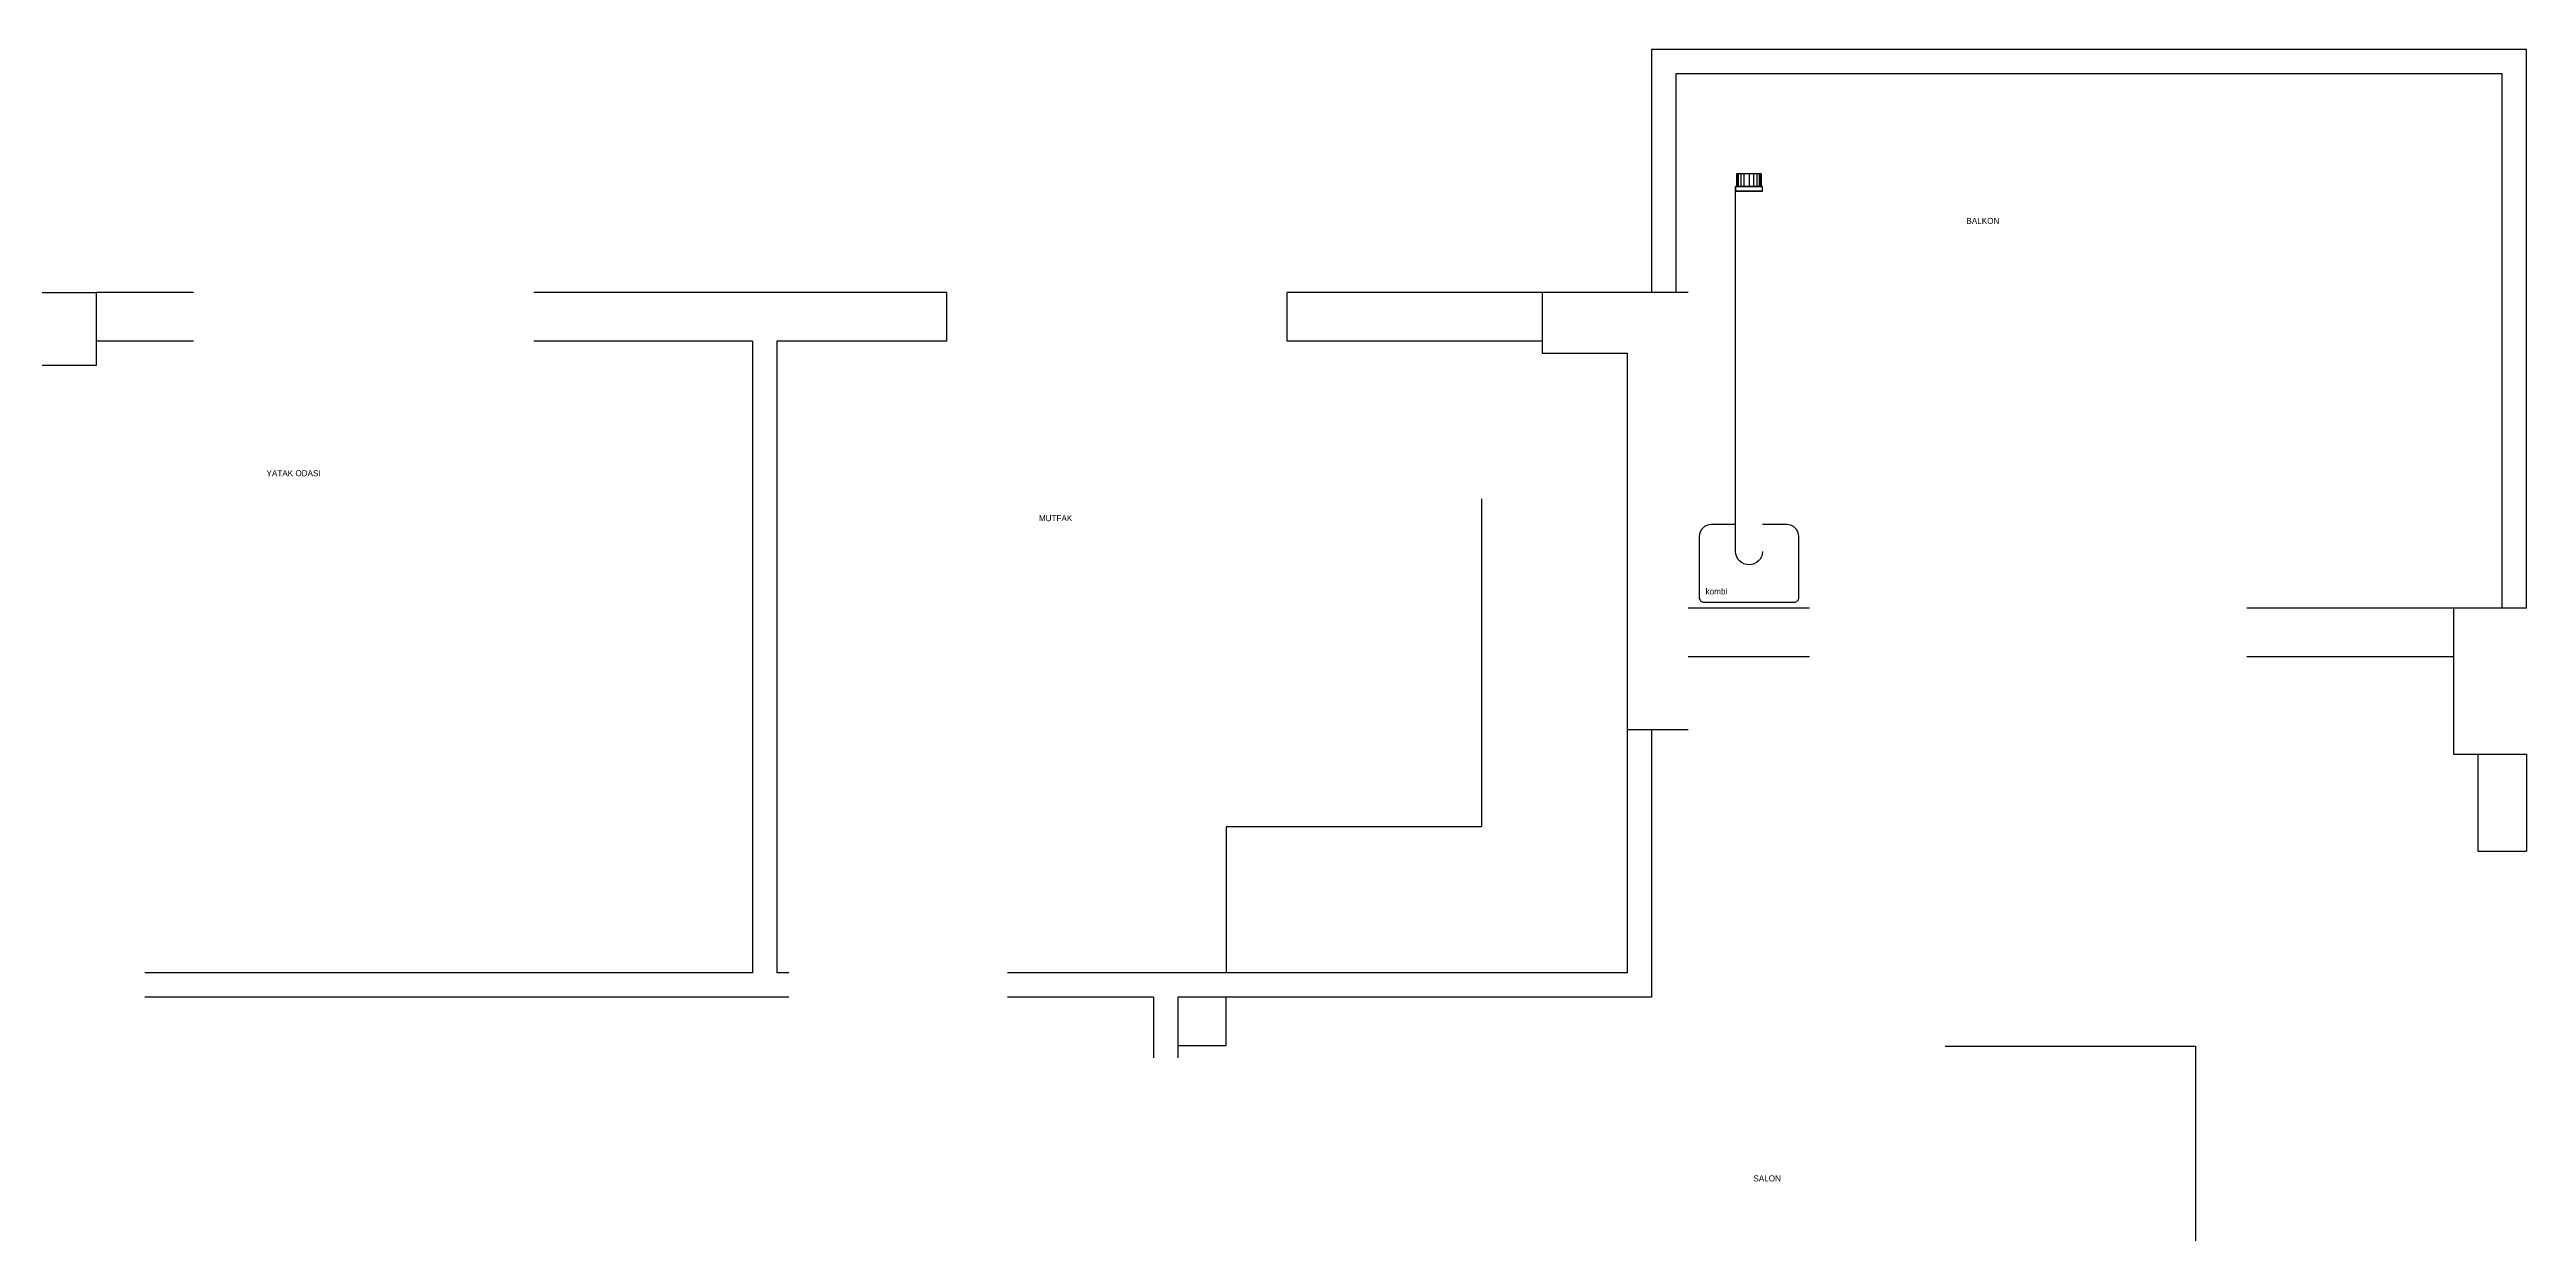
# Model space of a CAD drawing. Header units: metres. Extents: x 26 to 3156, y 26 to 1426.
# Drawn here: x 2136 to 3156, y 899 to 1386 of the extents above; entities that cross this region are included whole.
import ezdxf

# ---------------------------------------------------------------- set-up
doc = ezdxf.new("R2010")
doc.units = ezdxf.units.M

msp = doc.modelspace()

# ---------------------------------------------------------------- linework, layer by layer
for p, q in [((2841.281834, 1329.722781), (2830.281834, 1329.722781)), ((2830.281834, 1329.722781), (2830.281834, 1327.722781)), ((2830.281834, 1327.722781), (2841.281834, 1327.722781)), ((2830.981834, 1329.722781), (2830.981834, 1334.992426)), ((2831.481834, 1329.722781), (2831.481834, 1334.992426)), ((2832.481834, 1329.722781), (2832.481834, 1334.992426)), ((2833.781834, 1329.722781), (2833.781834, 1334.992426)), ((2835.781834, 1334.992426), (2835.781834, 1329.722781)), ((2837.781834, 1329.722781), (2837.781834, 1334.992426)), ((2839.081834, 1329.722781), (2839.081834, 1334.992426)), ((2840.081834, 1329.722781), (2840.081834, 1334.992426)), ((2840.581834, 1329.722781), (2840.581834, 1334.992426)), ((2841.281834, 1327.722781), (2841.281834, 1329.722781)), ((2195.685721, 1286.040648), (2155.685721, 1286.040648)), ((2505.713794, 1286.040648), (2335.685721, 1286.040648)), ((2505.713794, 1266.040648), (2505.713794, 1286.040648)), ((2750.685721, 1286.040648), (2645.713794, 1286.040648)), ((2645.713794, 1266.040648), (2645.713794, 1286.040648)), ((2195.685721, 1266.040648), (2155.685721, 1266.040648)), ((2425.685721, 1266.040648), (2335.685721, 1266.040648)), ((2425.685721, 1266.040648), (2425.685721, 1006.040648)), ((2505.713794, 1266.040648), (2435.685721, 1266.040648)), ((2435.685721, 1266.040648), (2435.685721, 1006.040648)), ((2750.685721, 1266.040648), (2645.713794, 1266.040648)), ((2725.685721, 1201.040648), (2725.685721, 1066.040648)), ((2860.685721, 1156.040648), (2810.685721, 1156.040648)), ((3125.685721, 1156.040648), (3040.685721, 1156.040648)), ((2860.685721, 1136.040648), (2810.685721, 1136.040648)), ((3125.685721, 1136.040648), (3040.685721, 1136.040648)), ((2785.685721, 1106.140712), (2785.685721, 1006.040648)), ((2795.685721, 1106.140712), (2795.685721, 996.040648)), ((3135.685721, 1096.040648), (3135.685721, 1056.040648)), ((3155.685721, 1096.040648), (3155.685721, 1056.040648)), ((2725.685721, 1066.040648), (2620.685721, 1066.040648)), ((2620.685721, 1066.040648), (2620.685721, 1006.040648)), ((3135.685721, 1056.040648), (3155.685721, 1056.040648)), ((2425.685721, 1006.040648), (2175.685721, 1006.040648)), ((2440.685721, 1006.040648), (2435.685721, 1006.040648)), ((2785.685721, 1006.040648), (2530.685721, 1006.040648)), ((2440.685721, 996.040648), (2175.685721, 996.040648)), ((2590.685721, 996.040648), (2530.685721, 996.040648)), ((2590.685721, 996.040648), (2590.685721, 971.040648)), ((2600.685721, 996.040648), (2600.685721, 971.040648)), ((2795.685721, 996.040648), (2600.685721, 996.040648))]:
    msp.add_line(p, q)
for points in [[(3155.685721, 1156.040648), (3155.685721, 1386.040648), (2795.685721, 1386.040648), (2795.685721, 1286.040648)], [(3155.685721, 1156.040648), (3155.685721, 1386.040648), (2795.685721, 1386.040648), (2795.685721, 1286.040648)], [(3145.685721, 1156.040648), (3145.685721, 1376.040648), (2805.685721, 1376.040648), (2805.685721, 1286.040648)], [(2841.281834, 1327.722781), (2830.281834, 1327.722781), (2830.281834, 1329.722781), (2841.281834, 1329.722781)], [(2830.781834, 1329.722781), (2830.781834, 1334.992426), (2840.781834, 1334.992426), (2840.781834, 1329.722781)], [(2065.685721, 1286.040648), (2155.685721, 1286.040648), (2155.685721, 1256.040648), (2065.685721, 1256.040648)], [(2810.685721, 1286.040648), (2750.685721, 1286.040648), (2750.685721, 1261.040648), (2785.685721, 1261.040648), (2785.685721, 1106.140712), (2810.685721, 1106.140712)], [(3155.685721, 1156.040648), (3125.685721, 1156.040648), (3125.685721, 1096.040648), (3155.685721, 1096.040648)], [(3155.685721, 1156.040648), (3125.685721, 1156.040648), (3125.685721, 1096.040648), (3155.685721, 1096.040648)], [(2600.685721, 976.040648), (2620.685721, 976.040648), (2620.685721, 996.040648), (2600.685721, 996.040648)], [(2916.424785, 975.80381), (3019.437599, 975.797015), (3019.431473, 882.929381), (2916.418659, 882.936177)]]:
    msp.add_lwpolyline(points)
for points in [[(2841.281834, 1179.415168, -1), (2830.281834, 1179.415168), (2830.281834, 1327.722781), (2841.281834, 1327.722781)], [(2830.281834, 1190.5388), (2820.281834, 1190.5388, 0.414214), (2815.281834, 1185.5388), (2815.281834, 1160.5388, 0.414214), (2817.281834, 1158.5388), (2854.281834, 1158.5388, 0.414214), (2856.281834, 1160.5388), (2856.281834, 1185.5388, 0.414214), (2851.281834, 1190.5388), (2841.281834, 1190.5388)]]:
    msp.add_lwpolyline(points, format="xyb")

# ---------------------------------------------------------------- texts
for s, p in [('BALKON', (2925.222656, 1314.258048)), ('YATAK ODASI', (2225.741544, 1210.402761)), ('MUTFAK', (2543.564678, 1191.930571)), ('kombi', (2817.915761, 1161.762198)), ('SALON', (2837.569094, 920.152217))]:
    msp.add_text(s, height=2.5).set_placement(p)

doc.saveas('drawing.dxf')
